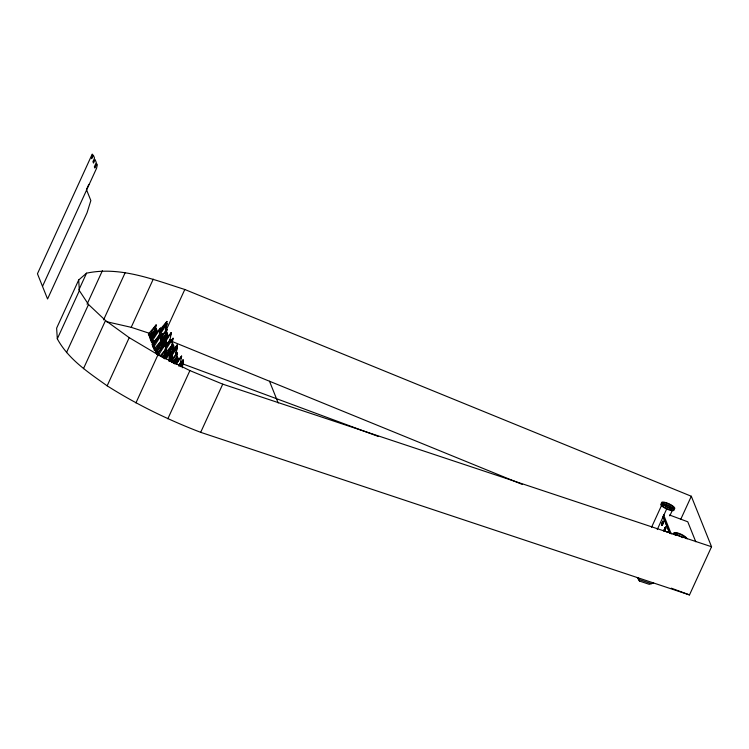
<?xml version="1.0" encoding="UTF-8"?>
<svg xmlns="http://www.w3.org/2000/svg" width="749" height="749" viewBox="0 0 749 749"><rect width="100%" height="100%" fill="white"/><g stroke="black" fill="none" stroke-linecap="round" stroke-linejoin="round"><path stroke-width="1.12" d="M155.155 330.197L156.12 324.907L148.414 334.063L149.126 335.852L151.008 336.554M155.605 331.638L156.204 328.352L149.538 336.273L150.165 337.818L156.204 328.352L155.623 330.449M156.138 333.211L156.728 329.925L150.072 337.836L150.689 339.381L156.728 329.925L156.148 332.013M156.541 333.492L156.934 331.301L150.277 339.222L150.895 340.767L156.934 331.301L156.354 333.399M158.985 336.161L160.445 328.109L150.661 339.737L151.57 342.003L153.554 342.742M158.9 337.556L159.294 335.365L152.637 343.285L153.255 344.83M159.518 337.181L159.893 335.065L152.197 344.231L152.908 346.01M160.501 342.995L162.168 333.792L152.384 345.42L153.292 347.686L157.271 349.156M161.325 343.828L162.084 339.597L154.378 348.753L155.932 352.386L162.926 341.45L161.971 346.731M165.838 327.201L166.877 321.452L160.108 329.504M165.566 331.676L167.027 323.624L159.5 332.565M166.044 334.644L166.999 329.363L161.391 336.02M166.287 337.19L167.083 332.799L160.426 340.72M165.229 346.281L166.269 340.523L156.485 352.152L157.402 354.417M167.018 337.659L167.607 334.372L161.69 341.413M164.967 350.747L166.428 342.696L156.644 354.324L159.621 355.429M167.42 337.949L167.813 335.749L161.896 342.789M165.435 353.715L166.39 348.435L160.089 355.925M165.688 356.262L166.484 351.871L162.037 357.151M166.409 356.739L167.008 353.444L163.301 357.844M166.812 357.02L167.214 354.829L164.256 358.34M169.864 340.608L171.324 332.556L162.299 343.295M170.201 342.686L170.781 339.522L165.173 346.178M171.596 346.291L173.047 338.239L165.529 347.19M169.265 359.679L170.725 351.627L164.705 358.79M172.204 348.276L172.963 344.044L165.267 353.21M172.85 351.187L173.805 345.898L166.802 354.221M171.193 361.158L172.233 355.41L168.478 359.885M171.558 362.179L172.392 357.582L169.377 361.158M176.324 349.577L177.157 344.98L168.122 355.709M175.846 355.195L177.307 347.143L169.78 356.093M176.315 358.172L177.27 352.882L170.969 360.381M176.764 359.614L177.363 356.327L172.176 362.488M177.288 361.187L177.888 357.891L173.45 363.171M177.7 361.467L178.093 359.277L174.395 363.677M180.144 364.136L181.604 356.084L175.584 363.237M182.288 364.463L183.121 359.857L178.599 365.231M182.222 367.787L183.271 362.029L180.256 365.606M154.612 330.356L156.12 324.907L149.126 335.852M159.265 332.359L160.445 328.109L151.57 342.003M158.713 337.462L159.294 335.365L155.062 341.993M160.698 339.11L162.168 333.792L153.292 347.686M165.997 324.645L166.877 321.452L159.78 332.565M161.484 341.778L162.084 339.597L155.099 350.541M165.267 330.009L167.027 323.624L159.34 335.664M162.018 344.718L162.926 341.45L155.221 350.607M165.791 333.717L166.999 329.363L160.595 339.391M166.503 334.897L167.083 332.799L161.644 341.319M167.027 336.47L167.607 334.372L162.168 342.892M165.389 343.716L166.269 340.523M167.242 337.846L167.813 335.749L162.374 344.268M165.248 346.956L166.428 342.696L158.142 355.663M165.192 352.798L166.39 348.435L161.147 356.636M170.444 335.749L171.324 332.556L157.992 353.491M165.613 355.017L166.484 351.871L162.851 357.554M166.138 356.59L167.008 353.444M170.173 341.703L170.781 339.522L166.119 346.815M171.877 342.499L173.047 338.239L165.95 349.362M168.956 358.013L170.725 351.627L165.988 359.043M171.764 348.407L172.963 344.044L163.984 358.172M172.598 350.26L173.805 345.898L167.402 355.925M171.352 358.602L172.233 355.41L168.684 360.971M171.212 361.842L172.392 357.582L170.023 361.29M176.268 348.173L177.157 344.98L170.641 355.166M175.538 353.537L177.307 347.143L169.611 359.192M176.371 356.159L177.27 352.882L171.446 362.001M176.492 359.464L177.363 356.327L173.131 362.947M177.307 359.988L177.888 357.891L174.264 363.574M177.513 361.374L178.093 359.277L175.069 364.005M181.015 358.209L181.604 356.084L176.277 364.417M182.232 363.059L183.121 359.857L178.974 366.345M182.382 365.222L183.271 362.029L180.312 366.664M88.794 184.413L86.444 189.563L90.854 200.563L87.043 212.763L47.561 298.991L37.45 273.75L92.239 154.079L92.736 155.324L91.49 158.058L91.734 158.676L93.344 155.155L94.533 158.142L92.923 161.653L93.503 163.095L95.114 159.584L96.303 162.552L94.355 166.793L94.861 168.048L96.799 163.797L97.276 164.995L96.565 168.291L42.506 286.371M78.692 279.976L56.634 328.146L57.308 338.829C68.468 359.426 88.579 372.562 107.154 385.819C136.636 404.516 168.104 419.833 200.685 432.332L689.492 594.921L711.55 546.742L691.318 496.25L184.806 289.488C153.367 279.574 119.971 266.073 86.547 273.17L78.692 279.976L79.366 290.649L57.308 338.829M78.87 289.929L86.547 273.17M87.043 304.216L102.388 270.698M66.455 352.657L88.513 304.478L79.366 290.649M103.568 319.87L125.139 272.739M83.457 368.686L105.515 320.506L88.513 304.478M106.461 321.686L131.197 327.322L153.255 279.143M107.154 385.819L129.212 337.649L105.515 320.506M152.29 343.978L153.039 342.34M152.468 344.428L153.217 342.799M154.013 349.661L154.762 348.023M166.109 330.328L184.806 289.488M135.934 402.906L157.992 354.726L129.212 337.649M167.842 418.775L189.9 370.596L222.743 384.153L711.55 546.742M200.685 432.332L222.743 384.153M651.536 527.315L661.545 505.444M669.737 533.466L662.94 516.501L663.886 515.069M657.266 529.543L666.825 508.646A6.048 1.601 24.6 0 1 664.962 507.7M661.517 524.422L663.024 521.117L663.548 522.062C663.389 526.144 660.712 524.047 662.032 525.367M663.183 522.193L662.135 524.918L661.704 524.206C661.816 521.145 663.979 522.456 662.921 521.547M661.676 524.478L663.193 521.173M661.863 525.302L663.38 521.997L663.024 521.117M669.812 515.874L672.218 510.612M663.895 530.414L665.412 527.109L665.927 528.054C663.633 534.365 663.305 529.899 665.58 527.165M664.26 530.264L665.309 527.539L665.561 528.185C665.075 531.846 663.708 529.468 664.419 531.359M664.251 531.294L665.758 527.989L665.412 527.109M680.766 519.291L691.318 496.25M674.652 534.795A6.048 1.601 24.6 0 1 677.452 535.142L678.191 533.541A6.638 1.76 24.6 0 1 685.841 538.522M153.489 345.102L159.893 335.065M167.158 344.549L170.173 339.812L165.735 345.092M164.799 358.612L167.214 354.829M178.974 365.1L180.453 363.34M653.643 583.003L649.28 584.323L639.506 581.074L637.352 577.582M131.197 327.322L148.948 333.146M638.429 579.323L651.461 583.658M669.512 515.003L687.76 521.781L695.765 541.761M148.414 334.063L150.287 334.766M665.561 528.185L665.477 527.605M149.697 337.406L150.774 338.108M149.837 337.762L152.094 338.595M150.661 339.737L153.639 340.842M667.209 532.024C667.396 533.709 667.172 530.245 667.499 532.408M151.176 340.729L151.991 341.029M151.382 342.106L152.319 342.714L151.504 342.415M152.197 344.231L154.069 344.924M152.384 345.42L154.378 346.16M153.62 347.92L154.416 347.911M165.173 352.507L167.158 353.238M154.378 348.753L156.26 349.455M154.191 350.111L157.103 351.3M165.978 354.989L167.982 355.756M156.485 352.152L158.479 352.891M155.661 352.096L156.597 352.442M155.811 352.451L156.747 352.798M156.644 354.296L157.58 354.651M182.522 363.808L378.385 436.489M671.244 588.152L689.492 594.921M170.295 340.739L522.315 484.444M157.992 354.726L189.9 370.596M663.642 514.975L671.291 534.065M663.614 517.653L669.138 531.444M638.232 577.882L639.506 581.074M269.49 381.232L278.197 402.962M677.452 535.142A6.638 1.76 24.6 0 1 682.629 537.623M675.71 535.086A6.048 1.601 24.6 0 1 678.191 533.541M663.38 506.68A6.048 1.601 24.6 0 1 661.816 504.92M662.884 504.208A6.048 1.601 24.6 0 1 668.005 505.65A6.048 1.601 24.6 0 1 672.452 508.58A6.301 1.676 24.6 0 1 672.686 508.964M671.647 509.919A6.301 1.676 24.6 0 1 670.327 509.779M669.522 509.592A6.301 1.676 24.6 0 1 667.752 509.02M663.417 518.495A6.301 1.676 24.6 0 1 662.49 518.121M673.154 534.355A7.331 1.947 24.6 0 1 673.857 534.14M674.456 534.599A7.331 1.947 24.6 0 1 678.734 533.307A7.331 1.947 24.6 0 1 687.048 538.896M662.622 503.665A7.331 1.947 24.6 0 1 673.463 508.796A7.331 1.947 24.6 0 1 668.014 509.535A7.331 1.947 24.6 0 1 660.899 503.899M663.408 505.079A7.331 1.947 24.6 0 0 674.624 508.814A7.331 1.947 24.6 0 0 666.357 502.757A7.331 1.947 24.6 0 0 663.408 505.079M662.556 503.319A6.048 1.601 24.6 0 0 667.565 507.036A6.301 1.676 24.6 0 0 673.192 506.979A6.048 1.601 24.6 0 0 666.797 503.272A6.048 1.601 24.6 0 0 662.556 503.319"/></g></svg>
